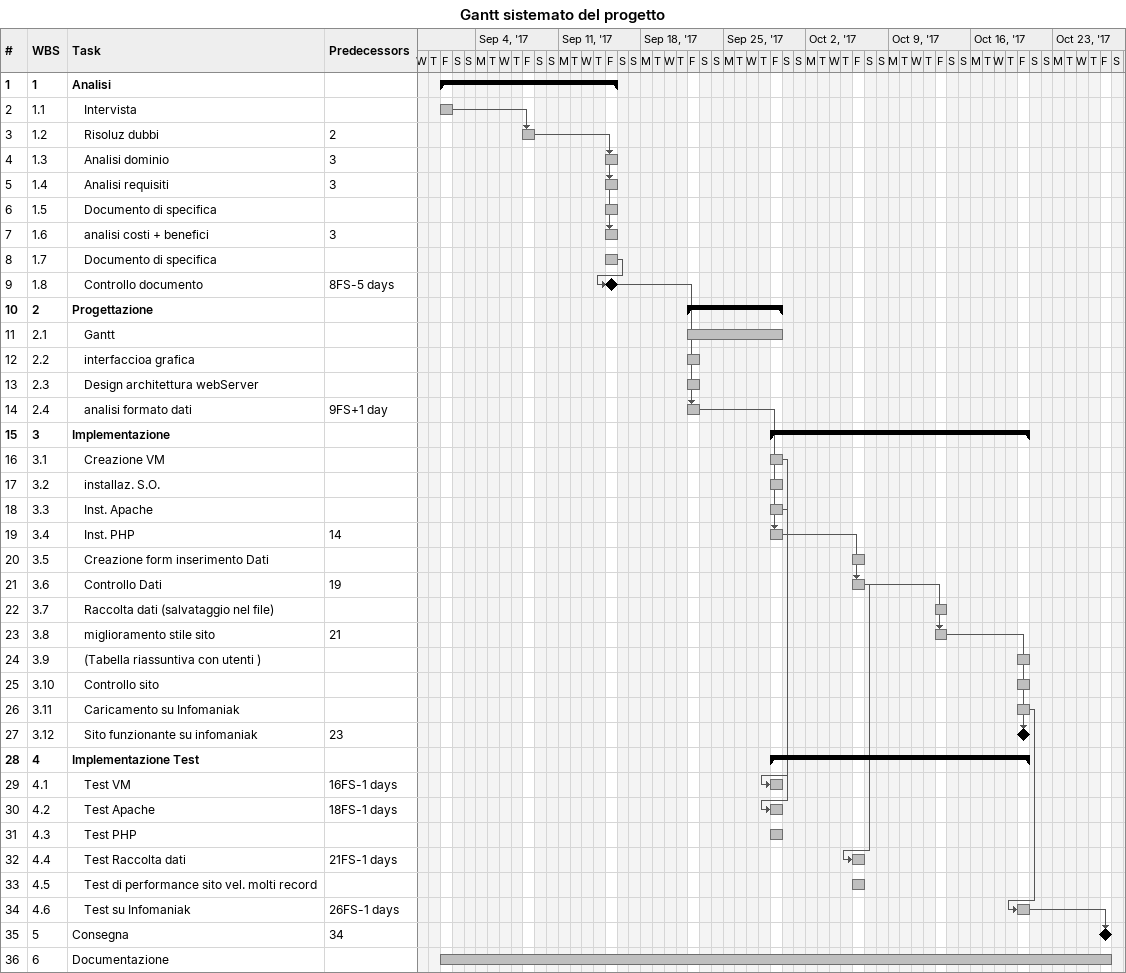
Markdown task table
Gantt sistemato del progetto

| ID | WBS | Task | Start | Finish | Predecessors |
|---|---|---|---|---|---|
| 1 | 1 | **Analisi** | 2017-09-01 | 2017-09-15 |  |
| 2 | 1.1 | Intervista | 2017-09-01 | 2017-09-01 |  |
| 3 | 1.2 | Risoluz dubbi | 2017-09-08 | 2017-09-08 | 2 |
| 4 | 1.3 | Analisi dominio | 2017-09-15 | 2017-09-15 | 3 |
| 5 | 1.4 | Analisi requisiti | 2017-09-15 | 2017-09-15 | 3 |
| 6 | 1.5 | Documento di specifica | 2017-09-15 | 2017-09-15 |  |
| 7 | 1.6 | analisi costi + benefici | 2017-09-15 | 2017-09-15 | 3 |
| 8 | 1.7 | Documento di specifica | 2017-09-15 | 2017-09-15 |  |
| 9 | 1.8 | Controllo documento (milestone) | 2017-09-15 | 2017-09-15 | 8FS-5d |
| 10 | 2 | **Progettazione** | 2017-09-22 | 2017-09-29 |  |
| 11 | 2.1 | Gantt | 2017-09-22 | 2017-09-29 |  |
| 12 | 2.2 | interfaccioa grafica | 2017-09-22 | 2017-09-22 |  |
| 13 | 2.3 | Design architettura webServer | 2017-09-22 | 2017-09-22 |  |
| 14 | 2.4 | analisi formato dati | 2017-09-22 | 2017-09-22 | 9FS+1d |
| 15 | 3 | **Implementazione** | 2017-09-29 | 2017-10-20 |  |
| 16 | 3.1 | Creazione VM | 2017-09-29 | 2017-09-29 |  |
| 17 | 3.2 | installaz. S.O. | 2017-09-29 | 2017-09-29 |  |
| 18 | 3.3 | Inst. Apache | 2017-09-29 | 2017-09-29 |  |
| 19 | 3.4 | Inst. PHP | 2017-09-29 | 2017-09-29 | 14 |
| 20 | 3.5 | Creazione form inserimento Dati | 2017-10-06 | 2017-10-06 |  |
| 21 | 3.6 | Controllo Dati | 2017-10-06 | 2017-10-06 | 19 |
| 22 | 3.7 | Raccolta dati (salvataggio nel file) | 2017-10-13 | 2017-10-13 |  |
| 23 | 3.8 | miglioramento stile sito | 2017-10-13 | 2017-10-13 | 21 |
| 24 | 3.9 | (Tabella riassuntiva con utenti ) | 2017-10-20 | 2017-10-20 |  |
| 25 | 3.10 | Controllo sito | 2017-10-20 | 2017-10-20 |  |
| 26 | 3.11 | Caricamento su Infomaniak | 2017-10-20 | 2017-10-20 |  |
| 27 | 3.12 | Sito funzionante su infomaniak (milestone) | 2017-10-20 | 2017-10-20 | 23 |
| 28 | 4 | **Implementazione Test** | 2017-09-29 | 2017-10-20 |  |
| 29 | 4.1 | Test VM | 2017-09-29 | 2017-09-29 | 16FS-1d |
| 30 | 4.2 | Test Apache | 2017-09-29 | 2017-09-29 | 18FS-1d |
| 31 | 4.3 | Test PHP | 2017-09-29 | 2017-09-29 |  |
| 32 | 4.4 | Test Raccolta dati | 2017-10-06 | 2017-10-06 | 21FS-1d |
| 33 | 4.5 | Test di performance sito vel. molti record | 2017-10-06 | 2017-10-06 |  |
| 34 | 4.6 | Test su Infomaniak | 2017-10-20 | 2017-10-20 | 26FS-1d |
| 35 | 5 | Consegna (milestone) | 2017-10-27 | 2017-10-27 | 34 |
| 36 | 6 | Documentazione | 2017-09-01 | 2017-10-27 |  |
